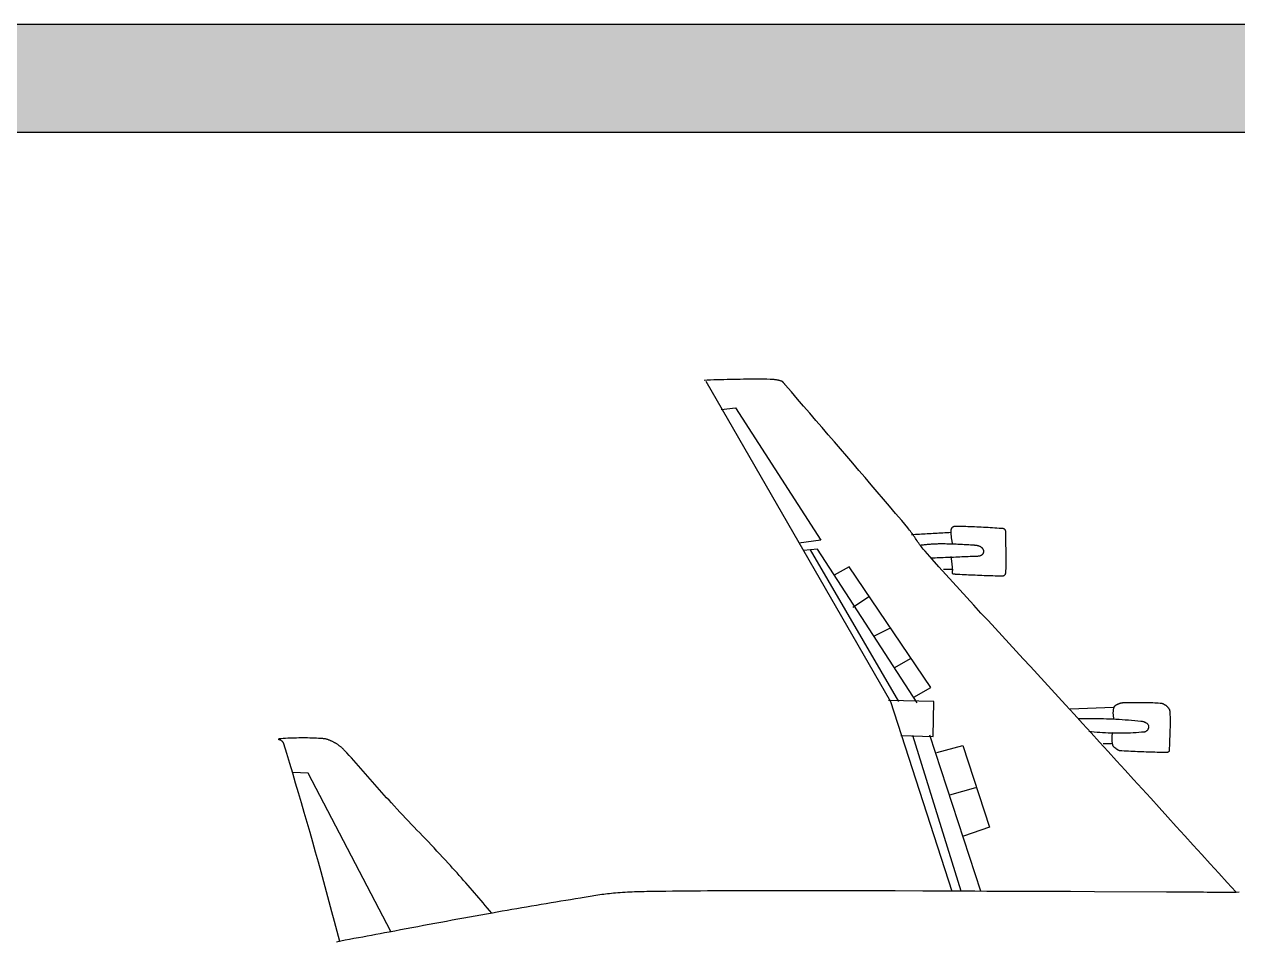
# Model space of a CAD drawing. Header units: millimetres. Extents: x 55820 to 273946, y 267258 to 385604.
# Drawn here: x 112835 to 144623, y 361574 to 385604 of the extents above; entities that cross this region are included whole.
import ezdxf

# ---------------------------------------------------------------- set-up
doc = ezdxf.new("R2010")
doc.units = ezdxf.units.MM
doc.layers.add('www.cad-blocks.net', color=7, linetype='Continuous')

# ---------------------------------------------------------------- blocks, each defined once
blk = doc.blocks.new('A$C37235974')
at = {"linetype": 'Continuous'}
for p, q in [((48419, 60016), (38742, 43243)), ((43935, 59458), (44257, 59832)), ((44257, 59832), (44265, 59842)), ((44265, 59842), (44273, 59852)), ((44273, 59852), (44281, 59863)), ((44281, 59863), (44289, 59873)), ((44289, 59873), (44297, 59884)), ((44297, 59884), (44305, 59894)), ((44305, 59894), (44313, 59905)), ((44313, 59905), (44321, 59915)), ((44321, 59915), (44330, 59925)), ((44330, 59925), (44338, 59935)), ((44338, 59935), (44347, 59945)), ((44347, 59945), (44356, 59955)), ((44356, 59955), (44365, 59964)), ((44365, 59964), (44374, 59972)), ((44374, 59972), (44384, 59981)), ((44384, 59981), (44394, 59988)), ((44394, 59988), (44404, 59995)), ((44404, 59995), (44415, 60001)), ((44415, 60001), (44426, 60007)), ((44426, 60007), (44438, 60012)), ((44438, 60012), (44467, 60022)), ((44467, 60022), (44497, 60031)), ((44497, 60031), (44527, 60040)), ((44527, 60040), (44557, 60049)), ((44557, 60049), (44587, 60057)), ((44587, 60057), (44617, 60065)), ((44617, 60065), (44648, 60071)), ((44648, 60071), (44678, 60078)), ((44678, 60078), (44709, 60084)), ((44709, 60084), (44740, 60089)), ((44740, 60089), (44771, 60094)), ((44771, 60094), (44802, 60098)), ((44802, 60098), (44833, 60102)), ((44833, 60102), (44864, 60106)), ((44864, 60106), (44895, 60109)), ((44895, 60109), (44926, 60111)), ((44926, 60111), (44958, 60113)), ((44958, 60113), (44989, 60115)), ((44989, 60115), (45020, 60116)), ((45020, 60116), (45051, 60116)), ((45051, 60116), (45224, 60118)), ((45224, 60118), (45397, 60120)), ((45397, 60120), (45570, 60120)), ((45570, 60120), (45743, 60121)), ((45743, 60121), (45916, 60121)), ((45916, 60121), (46089, 60120)), ((46089, 60120), (46262, 60119)), ((46262, 60119), (46435, 60117)), ((46435, 60117), (46608, 60115)), ((46608, 60115), (46781, 60113)), ((46781, 60113), (46954, 60110)), ((46954, 60110), (47127, 60106)), ((47127, 60106), (47300, 60102)), ((47300, 60102), (47473, 60098)), ((47473, 60098), (47645, 60093)), ((47645, 60093), (47818, 60088)), ((47818, 60088), (47991, 60082)), ((47991, 60082), (48164, 60075)), ((48164, 60075), (48337, 60068)), ((48337, 60068), (48510, 60061)), ((43613, 59085), (43935, 59458)), ((46862, 58620), (42392, 51691)), ((42969, 58337), (43291, 58711)), ((43291, 58711), (43613, 59085)), ((47619, 58544), (46862, 58620)), ((42324, 57590), (42646, 57963)), ((42646, 57963), (42969, 58337)), ((42002, 57216), (42324, 57590)), ((41358, 56468), (41680, 56842)), ((41680, 56842), (42002, 57216)), ((40714, 55720), (41036, 56094)), ((41036, 56094), (41358, 56468)), ((40072, 54971), (40393, 55346)), ((40393, 55346), (40714, 55720)), ((39752, 54596), (40072, 54971)), ((39111, 53845), (39431, 54221)), ((39431, 54221), (39752, 54596)), ((38473, 53092), (38792, 53469)), ((38792, 53469), (39111, 53845)), ((38155, 52715), (38473, 53092)), ((32714, 52139), (32713, 52122)), ((32716, 52155), (32714, 52139)), ((32718, 52171), (32716, 52155)), ((32722, 52187), (32718, 52171)), ((32726, 52202), (32722, 52187)), ((32732, 52217), (32726, 52202)), ((32739, 52231), (32732, 52217)), ((32747, 52245), (32739, 52231)), ((32756, 52258), (32747, 52245)), ((32766, 52269), (32756, 52258)), ((32777, 52278), (32766, 52269)), ((32789, 52286), (32777, 52278)), ((32801, 52294), (32789, 52286)), ((32814, 52300), (32801, 52294)), ((32828, 52305), (32814, 52300)), ((32842, 52310), (32828, 52305)), ((32857, 52314), (32842, 52310)), ((32872, 52317), (32857, 52314)), ((32887, 52319), (32872, 52317)), ((32903, 52321), (32887, 52319)), ((32919, 52323), (32903, 52321)), ((32935, 52324), (32919, 52323)), ((32951, 52325), (32935, 52324)), ((32967, 52325), (32951, 52325)), ((32983, 52326), (32967, 52325)), ((32999, 52326), (32983, 52326)), ((33015, 52327), (32999, 52326)), ((33030, 52327), (33015, 52327)), ((33045, 52328), (33030, 52327)), ((33162, 52336), (33045, 52328)), ((33279, 52343), (33162, 52336)), ((33396, 52350), (33279, 52343)), ((33513, 52357), (33396, 52350)), ((33630, 52364), (33513, 52357)), ((33747, 52371), (33630, 52364)), ((33864, 52378), (33747, 52371)), ((33982, 52384), (33864, 52378)), ((34099, 52390), (33982, 52384)), ((34216, 52396), (34099, 52390)), ((34333, 52401), (34216, 52396)), ((34450, 52406), (34333, 52401)), ((34567, 52410), (34450, 52406)), ((34685, 52414), (34567, 52410)), ((34802, 52417), (34685, 52414)), ((34919, 52420), (34802, 52417)), ((35036, 52422), (34919, 52420)), ((35153, 52423), (35036, 52422)), ((35271, 52424), (35153, 52423)), ((35388, 52423), (35271, 52424)), ((35397, 52423), (35388, 52423)), ((35406, 52422), (35397, 52423)), ((35414, 52420), (35406, 52422)), ((35423, 52417), (35414, 52420)), ((35431, 52413), (35423, 52417)), ((35440, 52410), (35431, 52413)), ((35448, 52405), (35440, 52410)), ((35456, 52400), (35448, 52405)), ((35464, 52394), (35456, 52400)), ((35471, 52388), (35464, 52394)), ((35479, 52382), (35471, 52388)), ((35486, 52375), (35479, 52382)), ((35492, 52368), (35486, 52375)), ((35499, 52361), (35492, 52368)), ((35505, 52354), (35499, 52361)), ((35511, 52346), (35505, 52354)), ((35517, 52338), (35511, 52346)), ((35522, 52330), (35517, 52338)), ((35527, 52322), (35522, 52330)), ((35531, 52314), (35527, 52322)), ((35536, 52305), (35531, 52314)), ((35541, 52295), (35536, 52305)), ((35545, 52285), (35541, 52295)), ((35549, 52274), (35545, 52285)), ((35552, 52264), (35549, 52274)), ((35555, 52253), (35552, 52264)), ((35558, 52242), (35555, 52253)), ((35560, 52232), (35558, 52242)), ((35562, 52221), (35560, 52232)), ((35563, 52209), (35562, 52221)), ((35565, 52198), (35563, 52209)), ((35566, 52187), (35565, 52198)), ((35566, 52176), (35566, 52187)), ((35567, 52165), (35566, 52176)), ((35567, 52154), (35567, 52165)), ((35567, 52142), (35567, 52154)), ((35567, 52131), (35567, 52142)), ((35567, 52120), (35567, 52131)), ((37650, 52096), (37695, 52158)), ((37695, 52158), (37742, 52219)), ((37742, 52219), (37789, 52279)), ((37789, 52279), (37837, 52338)), ((37837, 52338), (38155, 52715)), ((32711, 51566), (32709, 51474)), ((32713, 51658), (32711, 51566)), ((32713, 52122), (32712, 52105)), ((32712, 52105), (32713, 52088)), ((32713, 52088), (32713, 52071)), ((32713, 52071), (32714, 52053)), ((32715, 51750), (32713, 51658)), ((32714, 52053), (32715, 52036)), ((32715, 52036), (32716, 52018)), ((32717, 51842), (32715, 51750)), ((32716, 52018), (32717, 52001)), ((32717, 52001), (32718, 51984)), ((32719, 51934), (32717, 51842)), ((32718, 51984), (32718, 51967)), ((32718, 51967), (32719, 51950)), ((32719, 51950), (32719, 51934)), ((35375, 51496), (35292, 51492)), ((35458, 51499), (35375, 51496)), ((35541, 51502), (35458, 51499)), ((35491, 51522), (35497, 51550)), ((35497, 51550), (35502, 51579)), ((35502, 51579), (35508, 51607)), ((35508, 51607), (35513, 51636)), ((35513, 51636), (35518, 51665)), ((35518, 51665), (35523, 51693)), ((35523, 51693), (35527, 51722)), ((35527, 51722), (35532, 51751)), ((35532, 51751), (35536, 51780)), ((35536, 51780), (35540, 51808)), ((35540, 51808), (35543, 51837)), ((35624, 51504), (35541, 51502)), ((35543, 51837), (35547, 51866)), ((35547, 51866), (35550, 51895)), ((35550, 51895), (35553, 51924)), ((35553, 51924), (35556, 51953)), ((35556, 51953), (35558, 51982)), ((35558, 51982), (35561, 52011)), ((35561, 52011), (35563, 52040)), ((35563, 52040), (35564, 52069)), ((35564, 52069), (35566, 52098)), ((35566, 52098), (35567, 52109)), ((35567, 52109), (35567, 52120)), ((35584, 52089), (35687, 52083)), ((35707, 51506), (35624, 51504)), ((35687, 52083), (35789, 52077)), ((35790, 51507), (35707, 51506)), ((35789, 52077), (35892, 52071)), ((35872, 51509), (35790, 51507)), ((35955, 51509), (35872, 51509)), ((35892, 52071), (35995, 52065)), ((36038, 51510), (35955, 51509)), ((35995, 52065), (36097, 52059)), ((36121, 51509), (36038, 51510)), ((36097, 52059), (36200, 52053)), ((36174, 51509), (36121, 51509)), ((36226, 51508), (36174, 51509)), ((36200, 52053), (36303, 52047)), ((36278, 51507), (36226, 51508)), ((36331, 51505), (36278, 51507)), ((36303, 52047), (36405, 52041)), ((36383, 51503), (36331, 51505)), ((36436, 51501), (36383, 51503)), ((36405, 52041), (36508, 52035)), ((36488, 51498), (36436, 51501)), ((36540, 51495), (36488, 51498)), ((36508, 52035), (36611, 52029)), ((36593, 51492), (36540, 51495)), ((36611, 52029), (36713, 52023)), ((36713, 52023), (36816, 52017)), ((36816, 52017), (36919, 52011)), ((36919, 52011), (37021, 52005)), ((37021, 52005), (37124, 51999)), ((37124, 51999), (37227, 51993)), ((37213, 51468), (37258, 51530)), ((37227, 51993), (37329, 51987)), ((37258, 51530), (37301, 51593)), ((37301, 51593), (37345, 51656)), ((37329, 51987), (37432, 51981)), ((37345, 51656), (37388, 51719)), ((37388, 51719), (37431, 51783)), ((37431, 51783), (37474, 51846)), ((37432, 51981), (37535, 51975)), ((37474, 51846), (37517, 51909)), ((37517, 51909), (37561, 51972)), ((37535, 51975), (37637, 51969)), ((37561, 51972), (37605, 52034)), ((37605, 52034), (37650, 52096)), ((42392, 51691), (43544, 51540)), ((32701, 50923), (32700, 50831)), ((32702, 51015), (32701, 50923)), ((32703, 51107), (32702, 51015)), ((32704, 51199), (32703, 51107)), ((32706, 51291), (32704, 51199)), ((32707, 51382), (32706, 51291)), ((32709, 51474), (32707, 51382)), ((33867, 51127), (33866, 51117)), ((33866, 51117), (33866, 51108)), ((33866, 51108), (33866, 51099)), ((33866, 51099), (33867, 51089)), ((33868, 51136), (33867, 51127)), ((33867, 51089), (33868, 51080)), ((33869, 51145), (33868, 51136)), ((33868, 51080), (33869, 51070)), ((33871, 51155), (33869, 51145)), ((33869, 51070), (33871, 51061)), ((33873, 51164), (33871, 51155)), ((33871, 51061), (33873, 51052)), ((33875, 51172), (33873, 51164)), ((33873, 51052), (33875, 51043)), ((33878, 51181), (33875, 51172)), ((33875, 51043), (33878, 51034)), ((33882, 51189), (33878, 51181)), ((33878, 51034), (33881, 51026)), ((33881, 51026), (33885, 51017)), ((33886, 51198), (33882, 51189)), ((33885, 51017), (33889, 51008)), ((33892, 51209), (33886, 51198)), ((33889, 51008), (33893, 50999)), ((33898, 51220), (33892, 51209)), ((33893, 50999), (33898, 50990)), ((33905, 51231), (33898, 51220)), ((33898, 50990), (33904, 50980)), ((33904, 50980), (33909, 50971)), ((33912, 51242), (33905, 51231)), ((33909, 50971), (33915, 50963)), ((33919, 51253), (33912, 51242)), ((33915, 50963), (33922, 50954)), ((33927, 51263), (33919, 51253)), ((33922, 50954), (33928, 50945)), ((33935, 51274), (33927, 51263)), ((33928, 50945), (33935, 50937)), ((33943, 51284), (33935, 51274)), ((33935, 50937), (33942, 50929)), ((33942, 50929), (33950, 50922)), ((33952, 51293), (33943, 51284)), ((33950, 50922), (33957, 50914)), ((33961, 51303), (33952, 51293)), ((33957, 50914), (33965, 50908)), ((33971, 51312), (33961, 51303)), ((33965, 50908), (33974, 50901)), ((33980, 51321), (33971, 51312)), ((33974, 50901), (33982, 50895)), ((33990, 51329), (33980, 51321)), ((33982, 50895), (33991, 50889)), ((34000, 51337), (33990, 51329)), ((33991, 50889), (34000, 50884)), ((34011, 51345), (34000, 51337)), ((34000, 50884), (34009, 50880)), ((34009, 50880), (34018, 50876)), ((34022, 51352), (34011, 51345)), ((34018, 50876), (34028, 50872)), ((34033, 51359), (34022, 51352)), ((34028, 50872), (34049, 50866)), ((34044, 51366), (34033, 51359)), ((34055, 51371), (34044, 51366)), ((34049, 50866), (34070, 50861)), ((34067, 51377), (34055, 51371)), ((34085, 51384), (34067, 51377)), ((34070, 50861), (34091, 50856)), ((34104, 51391), (34085, 51384)), ((34123, 51398), (34104, 51391)), ((34142, 51404), (34123, 51398)), ((34162, 51409), (34142, 51404)), ((34181, 51414), (34162, 51409)), ((34201, 51418), (34181, 51414)), ((34221, 51422), (34201, 51418)), ((34241, 51425), (34221, 51422)), ((34261, 51428), (34241, 51425)), ((34281, 51431), (34261, 51428)), ((34301, 51433), (34281, 51431)), ((34322, 51436), (34301, 51433)), ((34342, 51438), (34322, 51436)), ((34362, 51439), (34342, 51438)), ((34383, 51441), (34362, 51439)), ((34403, 51443), (34383, 51441)), ((34423, 51444), (34403, 51443)), ((34443, 51445), (34423, 51444)), ((34463, 51447), (34443, 51445)), ((34546, 51452), (34463, 51447)), ((34629, 51457), (34546, 51452)), ((34712, 51462), (34629, 51457)), ((34795, 51467), (34712, 51462)), ((34878, 51472), (34795, 51467)), ((34960, 51476), (34878, 51472)), ((35043, 51481), (34960, 51476)), ((35126, 51485), (35043, 51481)), ((35209, 51489), (35126, 51485)), ((35292, 51492), (35209, 51489)), ((36566, 50702), (36930, 51109)), ((36645, 51488), (36593, 51492)), ((36697, 51484), (36645, 51488)), ((36749, 51480), (36697, 51484)), ((36802, 51475), (36749, 51480)), ((36854, 51470), (36802, 51475)), ((36906, 51464), (36854, 51470)), ((36958, 51459), (36906, 51464)), ((36930, 51109), (36980, 51166)), ((37010, 51452), (36958, 51459)), ((36980, 51166), (37029, 51225)), ((37062, 51446), (37010, 51452)), ((37029, 51225), (37076, 51284)), ((37114, 51439), (37062, 51446)), ((37076, 51284), (37123, 51345)), ((37166, 51431), (37114, 51439)), ((37123, 51345), (37168, 51406)), ((37168, 51406), (37213, 51468)), ((37336, 43179), (42569, 51221)), ((38309, 43246), (42929, 51183)), ((42569, 51221), (43290, 51145)), ((32700, 50831), (32700, 50739)), ((32700, 50739), (32700, 50647)), ((32700, 50647), (32701, 50555)), ((32701, 50555), (32701, 50464)), ((32701, 50464), (32703, 50372)), ((32703, 50372), (32704, 50280)), ((32704, 50280), (32706, 50188)), ((34091, 50856), (34112, 50852)), ((34112, 50852), (34133, 50849)), ((34133, 50849), (34155, 50846)), ((34155, 50846), (34176, 50844)), ((34176, 50844), (34198, 50842)), ((34198, 50842), (34220, 50840)), ((34220, 50840), (34241, 50839)), ((34241, 50839), (34263, 50838)), ((34263, 50838), (34285, 50838)), ((34285, 50838), (34307, 50837)), ((34307, 50837), (34329, 50837)), ((34329, 50837), (34351, 50837)), ((34351, 50837), (34373, 50836)), ((34373, 50836), (34395, 50836)), ((34395, 50836), (34417, 50836)), ((34417, 50836), (34438, 50835)), ((34438, 50835), (34460, 50834)), ((34460, 50834), (34568, 50829)), ((34568, 50829), (34676, 50824)), ((34676, 50824), (34784, 50819)), ((34784, 50819), (34892, 50814)), ((34892, 50814), (35000, 50810)), ((35000, 50810), (35108, 50805)), ((35108, 50805), (35216, 50800)), ((35216, 50800), (35324, 50796)), ((35324, 50796), (35433, 50792)), ((35433, 50792), (35541, 50787)), ((35489, 50221), (35492, 50256)), ((35492, 50256), (35496, 50290)), ((35496, 50290), (35499, 50324)), ((35499, 50324), (35502, 50358)), ((35502, 50358), (35506, 50393)), ((35506, 50393), (35509, 50427)), ((35509, 50427), (35513, 50461)), ((35513, 50461), (35517, 50495)), ((35517, 50495), (35521, 50529)), ((35521, 50529), (35525, 50564)), ((35525, 50564), (35529, 50598)), ((35529, 50598), (35533, 50632)), ((35533, 50632), (35537, 50666)), ((35537, 50666), (35541, 50700)), ((35541, 50787), (35649, 50783)), ((35541, 50700), (35545, 50735)), ((35545, 50735), (35550, 50769)), ((35550, 50769), (35554, 50803)), ((35554, 50803), (35559, 50837)), ((35649, 50783), (35757, 50779)), ((35757, 50779), (35865, 50775)), ((35837, 49891), (36202, 50296)), ((35865, 50775), (35973, 50771)), ((35973, 50771), (36081, 50768)), ((36081, 50768), (36189, 50764)), ((36189, 50764), (36297, 50760)), ((36202, 50296), (36566, 50702)), ((36297, 50760), (36405, 50757)), ((36405, 50757), (36513, 50753)), ((36513, 50753), (36622, 50750)), ((36620, 43976), (40907, 50294)), ((40907, 50294), (41697, 49857)), ((32706, 50188), (32708, 50096)), ((32708, 50096), (32709, 50083)), ((32709, 50083), (32709, 50069)), ((32709, 50069), (32710, 50056)), ((32710, 50056), (32711, 50042)), ((32711, 50042), (32711, 50028)), ((32711, 50028), (32713, 50014)), ((32713, 50014), (32714, 50000)), ((32714, 50000), (32716, 49986)), ((32716, 49986), (32718, 49973)), ((32718, 49973), (32720, 49959)), ((32720, 49959), (32723, 49946)), ((32723, 49946), (32727, 49932)), ((32727, 49932), (32731, 49920)), ((32731, 49920), (32736, 49907)), ((32736, 49907), (32741, 49895)), ((32741, 49895), (32747, 49884)), ((32747, 49884), (32754, 49873)), ((32754, 49873), (32761, 49862)), ((32761, 49862), (32770, 49853)), ((32770, 49853), (32779, 49843)), ((32779, 49843), (32789, 49836)), ((32789, 49836), (32799, 49829)), ((32799, 49829), (32810, 49823)), ((32810, 49823), (32821, 49818)), ((32821, 49818), (32833, 49813)), ((32833, 49813), (32845, 49810)), ((32845, 49810), (32858, 49807)), ((32858, 49807), (32871, 49805)), ((32871, 49805), (32884, 49804)), ((32884, 49804), (32897, 49803)), ((32897, 49803), (32910, 49802)), ((32910, 49802), (32924, 49802)), ((32924, 49802), (32938, 49802)), ((32938, 49802), (32951, 49803)), ((32951, 49803), (32965, 49803)), ((32965, 49803), (32978, 49804)), ((32978, 49804), (32992, 49804)), ((32992, 49804), (33005, 49805)), ((33005, 49805), (33018, 49806)), ((33018, 49806), (33031, 49806)), ((33031, 49806), (33146, 49809)), ((33146, 49809), (33262, 49812)), ((33262, 49812), (33377, 49815)), ((33377, 49815), (33493, 49819)), ((33493, 49819), (33608, 49823)), ((33608, 49823), (33723, 49827)), ((33723, 49827), (33839, 49831)), ((33839, 49831), (33954, 49835)), ((33954, 49835), (34069, 49840)), ((34069, 49840), (34185, 49845)), ((34185, 49845), (34300, 49850)), ((34300, 49850), (34415, 49855)), ((34415, 49855), (34531, 49860)), ((34531, 49860), (34646, 49866)), ((34646, 49866), (34761, 49872)), ((34761, 49872), (34877, 49877)), ((34877, 49877), (34992, 49883)), ((34992, 49883), (35107, 49889)), ((35107, 49889), (35222, 49895)), ((35222, 49895), (35338, 49901)), ((35338, 49901), (35345, 49902)), ((35345, 49902), (35353, 49902)), ((35353, 49902), (35361, 49902)), ((35361, 49902), (35369, 49902)), ((35369, 49902), (35378, 49902)), ((35378, 49902), (35386, 49902)), ((35386, 49902), (35394, 49902)), ((35394, 49902), (35403, 49902)), ((35403, 49902), (35411, 49903)), ((35411, 49903), (35419, 49904)), ((35419, 49904), (35427, 49905)), ((35427, 49905), (35435, 49906)), ((35435, 49906), (35442, 49908)), ((35442, 49908), (35449, 49911)), ((35449, 49911), (35456, 49913)), ((35456, 49913), (35462, 49917)), ((35462, 49917), (35468, 49921)), ((35468, 49921), (35473, 49925)), ((35471, 49487), (35837, 49891)), ((35473, 49925), (35478, 49930)), ((35478, 49930), (35482, 49937)), ((35482, 49937), (35487, 49946)), ((35483, 50153), (35486, 50187)), ((35483, 50142), (35483, 50153)), ((35483, 50131), (35483, 50142)), ((35483, 50120), (35483, 50131)), ((35484, 50109), (35483, 50120)), ((35485, 50097), (35484, 50109)), ((35487, 50086), (35485, 50097)), ((35486, 50187), (35489, 50221)), ((35489, 50075), (35487, 50086)), ((35487, 49946), (35491, 49956)), ((35490, 50064), (35489, 50075)), ((35492, 50052), (35490, 50064)), ((35491, 49956), (35493, 49966)), ((35494, 50041), (35492, 50052)), ((35493, 49966), (35495, 49976)), ((35495, 50030), (35494, 50041)), ((35496, 50019), (35495, 50030)), ((35495, 49976), (35497, 49987)), ((35497, 50008), (35496, 50019)), ((35497, 49997), (35497, 50008)), ((35497, 49987), (35497, 49997)), ((35501, 50162), (35970, 50159)), ((34737, 48681), (35104, 49084)), ((35104, 49084), (35471, 49487)), ((34369, 48278), (34737, 48681)), ((39889, 48714), (40715, 48169)), ((33631, 47475), (34000, 47876)), ((34000, 47876), (34369, 48278)), ((32893, 46673), (33262, 47074)), ((33262, 47074), (33631, 47475)), ((38799, 47063), (39589, 46662)), ((32523, 46272), (32893, 46673)), ((31784, 45470), (32153, 45871)), ((32153, 45871), (32523, 46272)), ((31414, 45069), (31784, 45470)), ((37709, 45483), (38535, 45010)), ((30676, 44267), (31045, 44668)), ((31045, 44668), (31414, 45069)), ((30307, 43865), (30676, 44267)), ((37518, 43466), (36620, 43976)), ((29571, 43060), (29938, 43463)), ((29938, 43463), (30307, 43865)), ((38742, 43243), (35528, 33303)), ((36472, 43238), (38850, 43297)), ((36497, 41400), (36472, 43238)), ((24104, 42635), (24099, 42540)), ((24110, 42730), (24104, 42635)), ((24112, 42747), (24110, 42730)), ((24115, 42764), (24112, 42747)), ((24119, 42780), (24115, 42764)), ((24124, 42797), (24119, 42780)), ((24130, 42813), (24124, 42797)), ((24136, 42828), (24130, 42813)), ((24144, 42844), (24136, 42828)), ((24152, 42859), (24144, 42844)), ((24162, 42874), (24152, 42859)), ((24171, 42889), (24162, 42874)), ((24182, 42903), (24171, 42889)), ((24193, 42917), (24182, 42903)), ((24204, 42931), (24193, 42917)), ((24216, 42945), (24204, 42931)), ((24228, 42958), (24216, 42945)), ((24240, 42971), (24228, 42958)), ((24253, 42983), (24240, 42971)), ((24266, 42995), (24253, 42983)), ((24279, 43006), (24266, 42995)), ((24292, 43018), (24279, 43006)), ((24305, 43029), (24292, 43018)), ((24319, 43040), (24305, 43029)), ((24334, 43051), (24319, 43040)), ((24349, 43061), (24334, 43051)), ((24364, 43071), (24349, 43061)), ((24379, 43080), (24364, 43071)), ((24395, 43090), (24379, 43080)), ((24411, 43098), (24395, 43090)), ((24427, 43106), (24411, 43098)), ((24444, 43114), (24427, 43106)), ((24460, 43121), (24444, 43114)), ((24477, 43128), (24460, 43121)), ((24494, 43134), (24477, 43128)), ((24512, 43140), (24494, 43134)), ((24529, 43145), (24512, 43140)), ((24546, 43149), (24529, 43145)), ((24564, 43153), (24546, 43149)), ((24581, 43156), (24564, 43153)), ((24599, 43158), (24581, 43156)), ((24617, 43160), (24599, 43158)), ((24710, 43167), (24617, 43160)), ((24804, 43173), (24710, 43167)), ((24897, 43178), (24804, 43173)), ((24991, 43182), (24897, 43178)), ((25084, 43186), (24991, 43182)), ((25178, 43189), (25084, 43186)), ((25272, 43192), (25178, 43189)), ((25366, 43193), (25272, 43192)), ((25459, 43195), (25366, 43193)), ((25553, 43196), (25459, 43195)), ((25647, 43196), (25553, 43196)), ((25741, 43196), (25647, 43196)), ((25834, 43196), (25741, 43196)), ((25928, 43195), (25834, 43196)), ((26022, 43194), (25928, 43195)), ((26116, 43193), (26022, 43194)), ((26209, 43191), (26116, 43193)), ((26303, 43189), (26209, 43191)), ((26397, 43188), (26303, 43189)), ((26491, 43186), (26397, 43188)), ((26507, 43185), (26491, 43186)), ((26524, 43184), (26507, 43185)), ((26540, 43183), (26524, 43184)), ((26557, 43182), (26540, 43183)), ((26574, 43180), (26557, 43182)), ((26590, 43178), (26574, 43180)), ((26607, 43175), (26590, 43178)), ((26624, 43172), (26607, 43175)), ((26640, 43169), (26624, 43172)), ((26656, 43165), (26640, 43169)), ((26673, 43162), (26656, 43165)), ((26689, 43157), (26673, 43162)), ((26705, 43153), (26689, 43157)), ((26721, 43148), (26705, 43153)), ((26737, 43143), (26721, 43148)), ((26753, 43137), (26737, 43143)), ((26769, 43131), (26753, 43137)), ((26784, 43125), (26769, 43131)), ((26799, 43119), (26784, 43125)), ((26814, 43112), (26799, 43119)), ((26827, 43106), (26814, 43112)), ((26840, 43099), (26827, 43106)), ((26854, 43093), (26840, 43099)), ((26867, 43086), (26854, 43093)), ((26880, 43079), (26867, 43086)), ((26894, 43072), (26880, 43079)), ((26907, 43064), (26894, 43072)), ((26920, 43057), (26907, 43064)), ((26932, 43048), (26920, 43057)), ((26945, 43040), (26932, 43048)), ((26957, 43031), (26945, 43040)), ((26968, 43022), (26957, 43031)), ((26978, 43012), (26968, 43022)), ((26988, 43002), (26978, 43012)), ((26998, 42991), (26988, 43002)), ((27006, 42980), (26998, 42991)), ((27014, 42969), (27006, 42980)), ((27020, 42956), (27014, 42969)), ((27025, 42944), (27020, 42956)), ((27030, 42930), (27025, 42944)), ((27037, 42901), (27030, 42930)), ((27044, 42871), (27037, 42901)), ((27050, 42840), (27044, 42871)), ((27055, 42810), (27050, 42840)), ((27059, 42779), (27055, 42810)), ((27062, 42748), (27059, 42779)), ((27065, 42717), (27062, 42748)), ((27067, 42686), (27065, 42717)), ((27066, 42930), (29335, 42845)), ((27068, 42655), (27067, 42686)), ((27068, 42624), (27068, 42655)), ((27068, 42593), (27068, 42624)), ((29124, 42571), (29571, 43060)), ((24093, 42349), (24092, 42254)), ((24092, 42254), (24092, 42158)), ((24092, 42158), (24093, 42063)), ((24096, 42444), (24093, 42349)), ((24093, 42063), (24094, 41967)), ((24094, 41967), (24096, 41872)), ((24099, 42540), (24096, 42444)), ((25223, 41968), (25218, 41949)), ((25231, 41989), (25223, 41968)), ((25241, 42010), (25231, 41989)), ((25253, 42030), (25241, 42010)), ((25267, 42049), (25253, 42030)), ((25283, 42067), (25267, 42049)), ((25300, 42084), (25283, 42067)), ((25319, 42100), (25300, 42084)), ((25338, 42115), (25319, 42100)), ((25359, 42129), (25338, 42115)), ((25381, 42143), (25359, 42129)), ((25403, 42155), (25381, 42143)), ((25427, 42166), (25403, 42155)), ((25451, 42176), (25427, 42166)), ((25475, 42185), (25451, 42176)), ((25499, 42193), (25475, 42185)), ((25524, 42200), (25499, 42193)), ((25548, 42206), (25524, 42200)), ((25573, 42211), (25548, 42206)), ((25597, 42215), (25573, 42211)), ((25620, 42218), (25597, 42215)), ((25784, 42234), (25620, 42218)), ((25947, 42249), (25784, 42234)), ((26111, 42263), (25947, 42249)), ((26274, 42276), (26111, 42263)), ((26438, 42288), (26274, 42276)), ((26602, 42299), (26438, 42288)), ((26766, 42309), (26602, 42299)), ((26930, 42318), (26766, 42309)), ((27094, 42326), (26930, 42318)), ((27026, 42318), (27034, 42348)), ((27034, 42348), (27041, 42377)), ((27041, 42377), (27047, 42408)), ((27047, 42408), (27053, 42438)), ((27053, 42438), (27057, 42469)), ((27057, 42469), (27061, 42500)), ((27061, 42500), (27064, 42531)), ((27064, 42531), (27066, 42562)), ((27066, 42562), (27068, 42593)), ((27258, 42333), (27094, 42326)), ((27422, 42338), (27258, 42333)), ((27587, 42343), (27422, 42338)), ((27751, 42347), (27587, 42343)), ((27915, 42349), (27751, 42347)), ((28079, 42351), (27915, 42349)), ((28243, 42352), (28079, 42351)), ((28232, 41593), (28678, 42082)), ((28408, 42351), (28243, 42352)), ((28572, 42350), (28408, 42351)), ((28736, 42347), (28572, 42350)), ((28678, 42082), (29124, 42571)), ((28900, 42343), (28736, 42347)), ((24096, 41872), (24099, 41776)), ((24099, 41776), (24102, 41680)), ((24102, 41680), (24106, 41585)), ((24106, 41585), (24109, 41489)), ((24109, 41489), (24113, 41394)), ((24113, 41394), (24117, 41298)), ((25216, 41929), (25215, 41908)), ((25215, 41908), (25217, 41887)), ((25218, 41949), (25216, 41929)), ((25217, 41887), (25221, 41866)), ((25221, 41866), (25227, 41845)), ((25227, 41845), (25235, 41824)), ((25235, 41824), (25244, 41803)), ((25244, 41803), (25254, 41783)), ((25254, 41783), (25267, 41763)), ((25267, 41763), (25280, 41744)), ((25280, 41744), (25294, 41726)), ((25294, 41726), (25310, 41710)), ((25310, 41710), (25326, 41695)), ((25326, 41695), (25343, 41681)), ((25343, 41681), (25361, 41669)), ((25361, 41669), (25380, 41659)), ((25380, 41659), (25399, 41651)), ((25399, 41651), (25418, 41645)), ((25418, 41645), (25437, 41642)), ((25437, 41642), (25582, 41629)), ((25582, 41629), (25728, 41617)), ((25728, 41617), (25874, 41606)), ((25874, 41606), (26020, 41598)), ((26020, 41598), (26166, 41590)), ((26166, 41590), (26312, 41584)), ((26312, 41584), (26458, 41580)), ((26458, 41580), (26604, 41577)), ((26604, 41577), (26751, 41576)), ((26751, 41576), (26897, 41576)), ((26897, 41576), (27043, 41578)), ((27043, 41578), (27189, 41581)), ((27102, 41599), (27094, 41633)), ((27108, 41566), (27102, 41599)), ((27114, 41532), (27108, 41566)), ((27119, 41498), (27114, 41532)), ((27123, 41463), (27119, 41498)), ((27127, 41429), (27123, 41463)), ((27129, 41394), (27127, 41429)), ((27131, 41360), (27129, 41394)), ((27132, 41325), (27131, 41360)), ((27132, 41290), (27132, 41325)), ((27189, 41581), (27336, 41586)), ((27336, 41586), (27482, 41592)), ((27482, 41592), (27628, 41600)), ((27628, 41600), (27774, 41609)), ((27774, 41609), (27920, 41620)), ((27786, 41104), (28232, 41593)), ((27920, 41620), (28065, 41633)), ((28065, 41633), (28211, 41646)), ((28211, 41646), (28356, 41662)), ((34011, 33297), (36678, 41471)), ((35047, 33301), (37579, 41466)), ((38191, 41463), (36497, 41400)), ((69051, 41323), (69166, 41326)), ((69166, 41326), (69282, 41329)), ((69282, 41329), (69397, 41330)), ((69397, 41330), (69513, 41331)), ((69513, 41331), (69628, 41331)), ((69628, 41331), (69744, 41330)), ((69744, 41330), (69859, 41328)), ((69859, 41328), (69975, 41325)), ((69975, 41325), (70090, 41321)), ((24117, 41298), (24121, 41203)), ((24121, 41203), (24125, 41107)), ((24125, 41107), (24129, 41012)), ((24129, 41012), (24132, 40916)), ((24132, 40916), (24135, 40821)), ((24134, 40763), (24133, 40751)), ((24133, 40751), (24133, 40739)), ((24133, 40739), (24133, 40727)), ((24133, 40727), (24133, 40715)), ((24133, 40715), (24133, 40703)), ((24133, 40703), (24134, 40692)), ((24135, 40786), (24134, 40775)), ((24134, 40775), (24134, 40763)), ((24134, 40692), (24135, 40680)), ((24135, 40821), (24135, 40809)), ((24135, 40809), (24135, 40798)), ((24135, 40798), (24135, 40786)), ((26805, 40687), (26812, 40691)), ((26812, 40691), (26820, 40695)), ((26820, 40695), (26827, 40699)), ((26827, 40699), (26834, 40704)), ((26834, 40704), (26840, 40709)), ((26840, 40709), (26847, 40713)), ((26847, 40713), (26854, 40718)), ((26854, 40718), (26860, 40723)), ((26860, 40723), (26867, 40728)), ((26867, 40728), (26873, 40733)), ((26873, 40733), (26885, 40743)), ((26885, 40743), (26898, 40752)), ((26898, 40752), (26911, 40761)), ((26911, 40761), (26924, 40770)), ((26924, 40770), (26937, 40780)), ((26937, 40780), (26951, 40789)), ((26951, 40789), (26964, 40798)), ((26964, 40798), (26977, 40808)), ((26977, 40808), (26990, 40817)), ((26990, 40817), (27003, 40827)), ((27003, 40827), (27015, 40838)), ((27015, 40838), (27027, 40848)), ((27027, 40848), (27038, 40859)), ((27038, 40859), (27048, 40870)), ((27048, 40870), (27058, 40882)), ((27058, 40882), (27066, 40894)), ((27066, 40894), (27074, 40907)), ((27074, 40907), (27081, 40920)), ((27081, 40920), (27086, 40934)), ((27086, 40934), (27091, 40948)), ((27091, 40948), (27098, 40982)), ((27098, 40982), (27105, 41015)), ((27105, 41015), (27112, 41049)), ((27112, 41049), (27117, 41083)), ((27117, 41083), (27122, 41117)), ((27122, 41117), (27125, 41152)), ((27125, 41152), (27128, 41186)), ((27128, 41186), (27130, 41221)), ((27130, 41221), (27132, 41256)), ((27132, 41256), (27132, 41290)), ((27163, 41020), (27595, 41018)), ((27340, 40615), (27786, 41104)), ((34945, 40941), (33552, 36661)), ((36313, 40573), (34945, 40941)), ((67228, 40553), (67355, 40688)), ((67355, 40688), (67377, 40711)), ((67377, 40711), (67399, 40734)), ((67399, 40734), (67422, 40757)), ((67422, 40757), (67446, 40779)), ((67446, 40779), (67469, 40801)), ((67469, 40801), (67493, 40823)), ((67493, 40823), (67518, 40844)), ((67518, 40844), (67542, 40865)), ((67542, 40865), (67567, 40885)), ((67567, 40885), (67592, 40905)), ((67592, 40905), (67618, 40925)), ((67618, 40925), (67644, 40944)), ((67644, 40944), (67670, 40963)), ((67670, 40963), (67697, 40981)), ((67697, 40981), (67723, 40999)), ((67723, 40999), (67750, 41017)), ((67750, 41017), (67778, 41034)), ((67778, 41034), (67805, 41050)), ((67805, 41050), (67833, 41066)), ((67833, 41066), (67861, 41082)), ((67861, 41082), (67890, 41097)), ((67890, 41097), (67919, 41112)), ((67919, 41112), (67948, 41127)), ((67948, 41127), (67977, 41142)), ((67977, 41142), (68007, 41156)), ((68007, 41156), (68037, 41170)), ((68037, 41170), (68067, 41184)), ((68067, 41184), (68097, 41197)), ((68097, 41197), (68128, 41209)), ((68128, 41209), (68159, 41221)), ((68159, 41221), (68189, 41232)), ((68189, 41232), (68221, 41243)), ((68221, 41243), (68252, 41253)), ((68252, 41253), (68283, 41261)), ((68283, 41261), (68315, 41269)), ((68315, 41269), (68347, 41277)), ((68347, 41277), (68378, 41283)), ((68378, 41283), (68410, 41288)), ((68410, 41288), (68443, 41292)), ((68443, 41292), (68475, 41294)), ((68475, 41294), (68590, 41302)), ((68590, 41302), (68705, 41308)), ((68705, 41308), (68820, 41314)), ((68820, 41314), (68936, 41319)), ((68936, 41319), (69051, 41323)), ((70090, 41321), (70205, 41317)), ((70205, 41317), (70321, 41311)), ((70321, 41311), (70436, 41305)), ((70371, 40516), (70527, 41031)), ((70436, 41305), (70551, 41298)), ((70527, 41031), (70533, 41048)), ((70533, 41048), (70541, 41065)), ((70541, 41065), (70549, 41081)), ((70549, 41081), (70559, 41097)), ((70551, 41298), (70666, 41290)), ((70559, 41097), (70570, 41113)), ((70570, 41113), (70583, 41128)), ((70583, 41128), (70596, 41142)), ((70596, 41142), (70610, 41156)), ((70610, 41156), (70625, 41169)), ((70625, 41169), (70640, 41181)), ((70640, 41181), (70656, 41192)), ((70656, 41192), (70673, 41203)), ((70666, 41290), (70781, 41282)), ((70673, 41203), (70690, 41212)), ((70690, 41212), (70708, 41221)), ((70708, 41221), (70726, 41228)), ((70726, 41228), (70744, 41234)), ((70744, 41234), (70762, 41239)), ((70762, 41239), (70780, 41242)), ((70780, 41242), (70799, 41245)), ((70799, 41245), (70817, 41245)), ((24135, 40680), (24137, 40669)), ((24137, 40669), (24139, 40659)), ((24139, 40659), (24142, 40648)), ((24142, 40648), (24146, 40638)), ((24146, 40638), (24150, 40629)), ((24150, 40629), (24156, 40620)), ((24156, 40620), (24162, 40612)), ((24162, 40612), (24170, 40604)), ((24170, 40604), (24180, 40596)), ((24180, 40596), (24190, 40589)), ((24190, 40589), (24201, 40584)), ((24201, 40584), (24213, 40579)), ((24213, 40579), (24224, 40574)), ((24224, 40574), (24237, 40571)), ((24237, 40571), (24249, 40568)), ((24249, 40568), (24262, 40566)), ((24262, 40566), (24275, 40565)), ((24275, 40565), (24288, 40564)), ((24288, 40564), (24302, 40563)), ((24302, 40563), (24315, 40563)), ((24315, 40563), (24329, 40563)), ((24329, 40563), (24342, 40563)), ((24342, 40563), (24356, 40564)), ((24356, 40564), (24369, 40565)), ((24369, 40565), (24383, 40565)), ((24383, 40565), (24396, 40566)), ((24396, 40566), (24409, 40566)), ((24409, 40566), (24422, 40567)), ((24422, 40567), (24538, 40569)), ((24538, 40569), (24653, 40572)), ((24653, 40572), (24768, 40575)), ((24768, 40575), (24884, 40578)), ((24884, 40578), (24999, 40582)), ((24999, 40582), (25115, 40585)), ((25115, 40585), (25230, 40589)), ((25230, 40589), (25345, 40593)), ((25345, 40593), (25461, 40597)), ((25461, 40597), (25576, 40601)), ((25576, 40601), (25691, 40606)), ((25691, 40606), (25807, 40611)), ((25807, 40611), (25922, 40616)), ((25922, 40616), (26037, 40622)), ((26037, 40622), (26153, 40628)), ((26153, 40628), (26268, 40634)), ((26268, 40634), (26383, 40640)), ((26383, 40640), (26498, 40647)), ((26447, 39636), (26893, 40126)), ((26498, 40647), (26614, 40654)), ((26614, 40654), (26729, 40662)), ((26729, 40662), (26737, 40663)), ((26737, 40663), (26745, 40664)), ((26745, 40664), (26752, 40666)), ((26752, 40666), (26760, 40668)), ((26760, 40668), (26768, 40670)), ((26768, 40670), (26776, 40673)), ((26776, 40673), (26783, 40676)), ((26783, 40676), (26791, 40679)), ((26791, 40679), (26798, 40683)), ((26798, 40683), (26805, 40687)), ((26893, 40126), (27340, 40615)), ((66730, 40006), (66853, 40143)), ((66853, 40143), (66978, 40281)), ((66978, 40281), (67103, 40417)), ((67103, 40417), (67228, 40553)), ((70215, 40000), (70371, 40516)), ((26001, 39147), (26447, 39636)), ((64924, 31189), (69258, 39488)), ((66118, 39312), (66240, 39451)), ((66240, 39451), (66362, 39590)), ((66362, 39590), (66484, 39729)), ((66484, 39729), (66607, 39867)), ((66607, 39867), (66730, 40006)), ((69258, 39488), (70051, 39520)), ((69906, 38968), (70060, 39484)), ((70060, 39484), (70215, 40000)), ((25555, 38658), (26001, 39147)), ((65630, 38755), (65752, 38894)), ((65752, 38894), (65874, 39033)), ((65874, 39033), (65996, 39172)), ((65996, 39172), (66118, 39312)), ((69754, 38452), (69906, 38968)), ((24664, 37679), (25109, 38169)), ((25109, 38169), (25555, 38658)), ((34284, 38710), (35652, 38342)), ((65014, 38064), (65138, 38201)), ((65138, 38201), (65262, 38339)), ((65262, 38339), (65385, 38477)), ((65385, 38477), (65508, 38616)), ((65508, 38616), (65630, 38755)), ((69602, 37935), (69754, 38452)), ((24218, 37190), (24664, 37679)), ((64447, 37451), (64595, 37609)), ((64595, 37609), (64742, 37768)), ((64742, 37768), (64889, 37927)), ((64889, 37927), (65014, 38064)), ((69451, 37418), (69602, 37935)), ((23772, 36700), (24218, 37190)), ((63850, 36822), (64000, 36979)), ((64000, 36979), (64149, 37136)), ((64149, 37136), (64298, 37293)), ((64298, 37293), (64447, 37451)), ((69153, 36383), (69302, 36901)), ((69302, 36901), (69451, 37418)), ((23326, 36211), (23772, 36700)), ((33552, 36661), (34919, 36185)), ((63251, 36195), (63401, 36352)), ((63401, 36352), (63551, 36509)), ((63551, 36509), (63701, 36665)), ((63701, 36665), (63850, 36822)), ((69006, 35865), (69153, 36383)), ((22435, 35232), (22880, 35721)), ((22880, 35721), (23326, 36211)), ((62654, 35567), (62803, 35724)), ((62803, 35724), (62952, 35882)), ((62952, 35882), (63102, 36039)), ((63102, 36039), (63251, 36195)), ((68859, 35347), (69006, 35865)), ((21989, 34742), (22435, 35232)), ((62063, 34933), (62210, 35092)), ((62210, 35092), (62358, 35251)), ((62358, 35251), (62506, 35409)), ((62506, 35409), (62654, 35567)), ((68714, 34828), (68859, 35347)), ((21543, 34253), (21989, 34742)), ((61451, 34257), (61567, 34387)), ((61567, 34387), (61684, 34516)), ((61684, 34516), (61800, 34645)), ((61800, 34645), (61917, 34773)), ((61917, 34773), (62063, 34933)), ((68569, 34309), (68714, 34828)), ((20652, 33273), (21098, 33763)), ((21098, 33763), (21543, 34253)), ((60875, 33607), (60990, 33738)), ((60990, 33738), (61105, 33868)), ((61105, 33868), (61220, 33998)), ((61220, 33998), (61335, 34128)), ((61335, 34128), (61451, 34257)), ((68284, 33271), (68426, 33790)), ((68426, 33790), (68569, 34309)), ((20474, 33244), (20635, 33242)), ((20652, 33273), (20623, 33243)), ((20635, 33242), (20796, 33241)), ((20796, 33241), (20989, 33240)), ((20989, 33240), (21183, 33240)), ((21183, 33240), (21376, 33240)), ((21376, 33240), (21569, 33240)), ((21569, 33240), (21762, 33241)), ((21762, 33241), (21955, 33241)), ((21955, 33241), (22148, 33242)), ((22148, 33242), (22342, 33244)), ((22342, 33244), (22535, 33245)), ((22535, 33245), (22728, 33247)), ((22728, 33247), (22921, 33248)), ((22921, 33248), (23307, 33251)), ((23307, 33251), (23501, 33253)), ((23501, 33253), (23694, 33254)), ((23694, 33254), (23887, 33256)), ((23887, 33256), (24080, 33257)), ((24080, 33257), (24273, 33258)), ((24273, 33258), (28045, 33274)), ((28045, 33274), (29302, 33279)), ((29302, 33279), (30559, 33284)), ((30559, 33284), (31188, 33286)), ((31188, 33286), (32445, 33291)), ((32445, 33291), (33073, 33294)), ((33073, 33294), (33702, 33296)), ((33702, 33296), (34330, 33298)), ((34330, 33298), (34959, 33301)), ((34959, 33301), (35588, 33303)), ((35588, 33303), (36073, 33304)), ((36073, 33304), (36558, 33306)), ((36558, 33306), (37044, 33308)), ((37044, 33308), (38500, 33314)), ((38500, 33314), (38986, 33316)), ((38986, 33316), (39471, 33317)), ((39471, 33317), (39956, 33319)), ((39956, 33319), (40442, 33321)), ((40442, 33321), (40927, 33322)), ((40927, 33322), (41413, 33323)), ((41413, 33323), (41898, 33325)), ((41898, 33325), (42384, 33325)), ((42384, 33325), (42869, 33326)), ((42869, 33326), (43355, 33326)), ((43355, 33326), (43840, 33326)), ((43840, 33326), (44325, 33326)), ((44325, 33326), (44690, 33326)), ((44690, 33326), (45054, 33325)), ((45054, 33325), (45418, 33325)), ((45418, 33325), (45783, 33324)), ((45783, 33324), (46147, 33324)), ((46147, 33324), (46511, 33323)), ((46511, 33323), (46876, 33321)), ((46876, 33321), (47240, 33320)), ((47240, 33320), (47604, 33319)), ((47604, 33319), (47969, 33317)), ((47969, 33317), (48333, 33315)), ((48333, 33315), (48697, 33312)), ((48697, 33312), (49062, 33309)), ((49062, 33309), (49426, 33306)), ((49426, 33306), (49790, 33303)), ((49790, 33303), (50154, 33299)), ((50154, 33299), (50519, 33294)), ((50519, 33294), (50883, 33290)), ((50883, 33290), (51009, 33288)), ((51009, 33288), (51135, 33286)), ((51135, 33286), (51262, 33284)), ((51262, 33284), (51388, 33282)), ((51388, 33282), (51514, 33280)), ((51514, 33280), (51640, 33277)), ((51640, 33277), (51766, 33274)), ((51766, 33274), (51893, 33271)), ((51893, 33271), (52019, 33267)), ((52019, 33267), (52145, 33263)), ((52145, 33263), (52271, 33258)), ((52271, 33258), (52397, 33253)), ((52397, 33253), (52523, 33247)), ((52523, 33247), (52649, 33240)), ((52649, 33240), (52775, 33233)), ((52775, 33233), (52901, 33224)), ((52901, 33224), (53027, 33215)), ((53027, 33215), (53153, 33205)), ((53153, 33205), (53255, 33196)), ((53255, 33196), (53358, 33186)), ((53358, 33186), (53460, 33174)), ((53460, 33174), (53562, 33162)), ((53562, 33162), (53665, 33149)), ((53665, 33149), (53767, 33136)), ((53767, 33136), (53869, 33122)), ((53869, 33122), (53971, 33107)), ((53971, 33107), (54073, 33091)), ((54073, 33091), (54175, 33076)), ((54175, 33076), (54276, 33059)), ((54276, 33059), (54378, 33043)), ((60306, 32951), (60419, 33083)), ((60419, 33083), (60533, 33214)), ((60533, 33214), (60647, 33345)), ((60647, 33345), (60761, 33476)), ((60761, 33476), (60875, 33607)), ((68142, 32751), (68284, 33271)), ((54378, 33043), (54480, 33026)), ((54480, 33026), (54582, 33010)), ((54582, 33010), (54684, 32993)), ((54684, 32993), (54785, 32976)), ((54785, 32976), (54887, 32959)), ((54887, 32959), (54989, 32943)), ((54989, 32943), (55245, 32901)), ((55245, 32901), (55501, 32859)), ((55501, 32859), (55757, 32817)), ((55757, 32817), (56014, 32775)), ((56014, 32775), (56270, 32732)), ((56270, 32732), (56526, 32690)), ((56526, 32690), (56782, 32647)), ((56782, 32647), (57038, 32604)), ((57038, 32604), (57294, 32560)), ((57294, 32560), (57550, 32517)), ((57550, 32517), (57806, 32473)), ((57806, 32473), (58062, 32429)), ((58062, 32429), (58318, 32385)), ((59856, 32422), (59968, 32554)), ((59968, 32554), (60080, 32687)), ((60080, 32687), (60193, 32819)), ((60193, 32819), (60306, 32951)), ((68002, 32231), (68142, 32751)), ((58318, 32385), (58574, 32340)), ((58574, 32340), (58829, 32296)), ((58829, 32296), (59085, 32251)), ((59085, 32251), (59341, 32206)), ((59341, 32206), (59596, 32160)), ((59596, 32160), (59898, 32106)), ((59632, 32156), (59744, 32289)), ((59744, 32289), (59856, 32422)), ((59898, 32106), (60199, 32052)), ((60199, 32052), (60500, 31998)), ((60500, 31998), (60801, 31943)), ((60801, 31943), (61102, 31889)), ((61102, 31889), (61404, 31834)), ((61404, 31834), (61705, 31778)), ((67863, 31711), (68002, 32231)), ((61705, 31778), (62006, 31723)), ((62006, 31723), (62306, 31667)), ((62306, 31667), (62607, 31611)), ((62607, 31611), (62908, 31555)), ((62908, 31555), (63209, 31499)), ((63209, 31499), (63510, 31442)), ((63510, 31442), (63811, 31385)), ((63811, 31385), (64111, 31329)), ((64111, 31329), (64412, 31272)), ((64412, 31272), (64713, 31214)), ((64713, 31214), (65014, 31157)), ((65014, 31157), (65243, 31114)), ((67587, 30670), (67724, 31191)), ((67724, 31191), (67863, 31711)), ((65243, 31114), (65472, 31071)), ((65472, 31071), (65702, 31029)), ((65702, 31029), (65932, 30987)), ((65932, 30987), (66161, 30945)), ((66161, 30945), (66391, 30902)), ((66391, 30902), (66621, 30860)), ((66621, 30860), (66850, 30818)), ((66850, 30818), (67080, 30775)), ((67080, 30775), (67309, 30731)), ((67309, 30731), (67538, 30687)), ((67538, 30687), (67767, 30641))]:
    blk.add_line(p, q, dxfattribs=at)
blk = doc.blocks.new('FORMAT')
at = {"layer": 'www.cad-blocks.net', "true_color": 0x546d8e}
h = blk.add_hatch(color=155, dxfattribs=at)
h.set_gradient(color1=(68, 68, 68), color2=(84, 109, 142), tint=1)
h.paths.add_polyline_path([(65888, 385604), (65888, 382774), (273946, 382774), (273946, 385604)])
at = {"layer": 'www.cad-blocks.net', "color": 155, "true_color": 0x546d8e}
for p, q in [((65888, 385604), (273946, 385604)), ((65888, 382774), (273946, 382774)), ((65888, 382774), (273946, 382774))]:
    blk.add_line(p, q, dxfattribs=at)

msp = doc.modelspace()

# ---------------------------------------------------------------- block references
msp.add_blockref('FORMAT', (0, 0))
at = {"xscale": -0.5, "yscale": 0.5, "zscale": 0.5}
msp.add_blockref('A$C37235974', (154897, 346246), dxfattribs=at)

doc.saveas('drawing.dxf')
